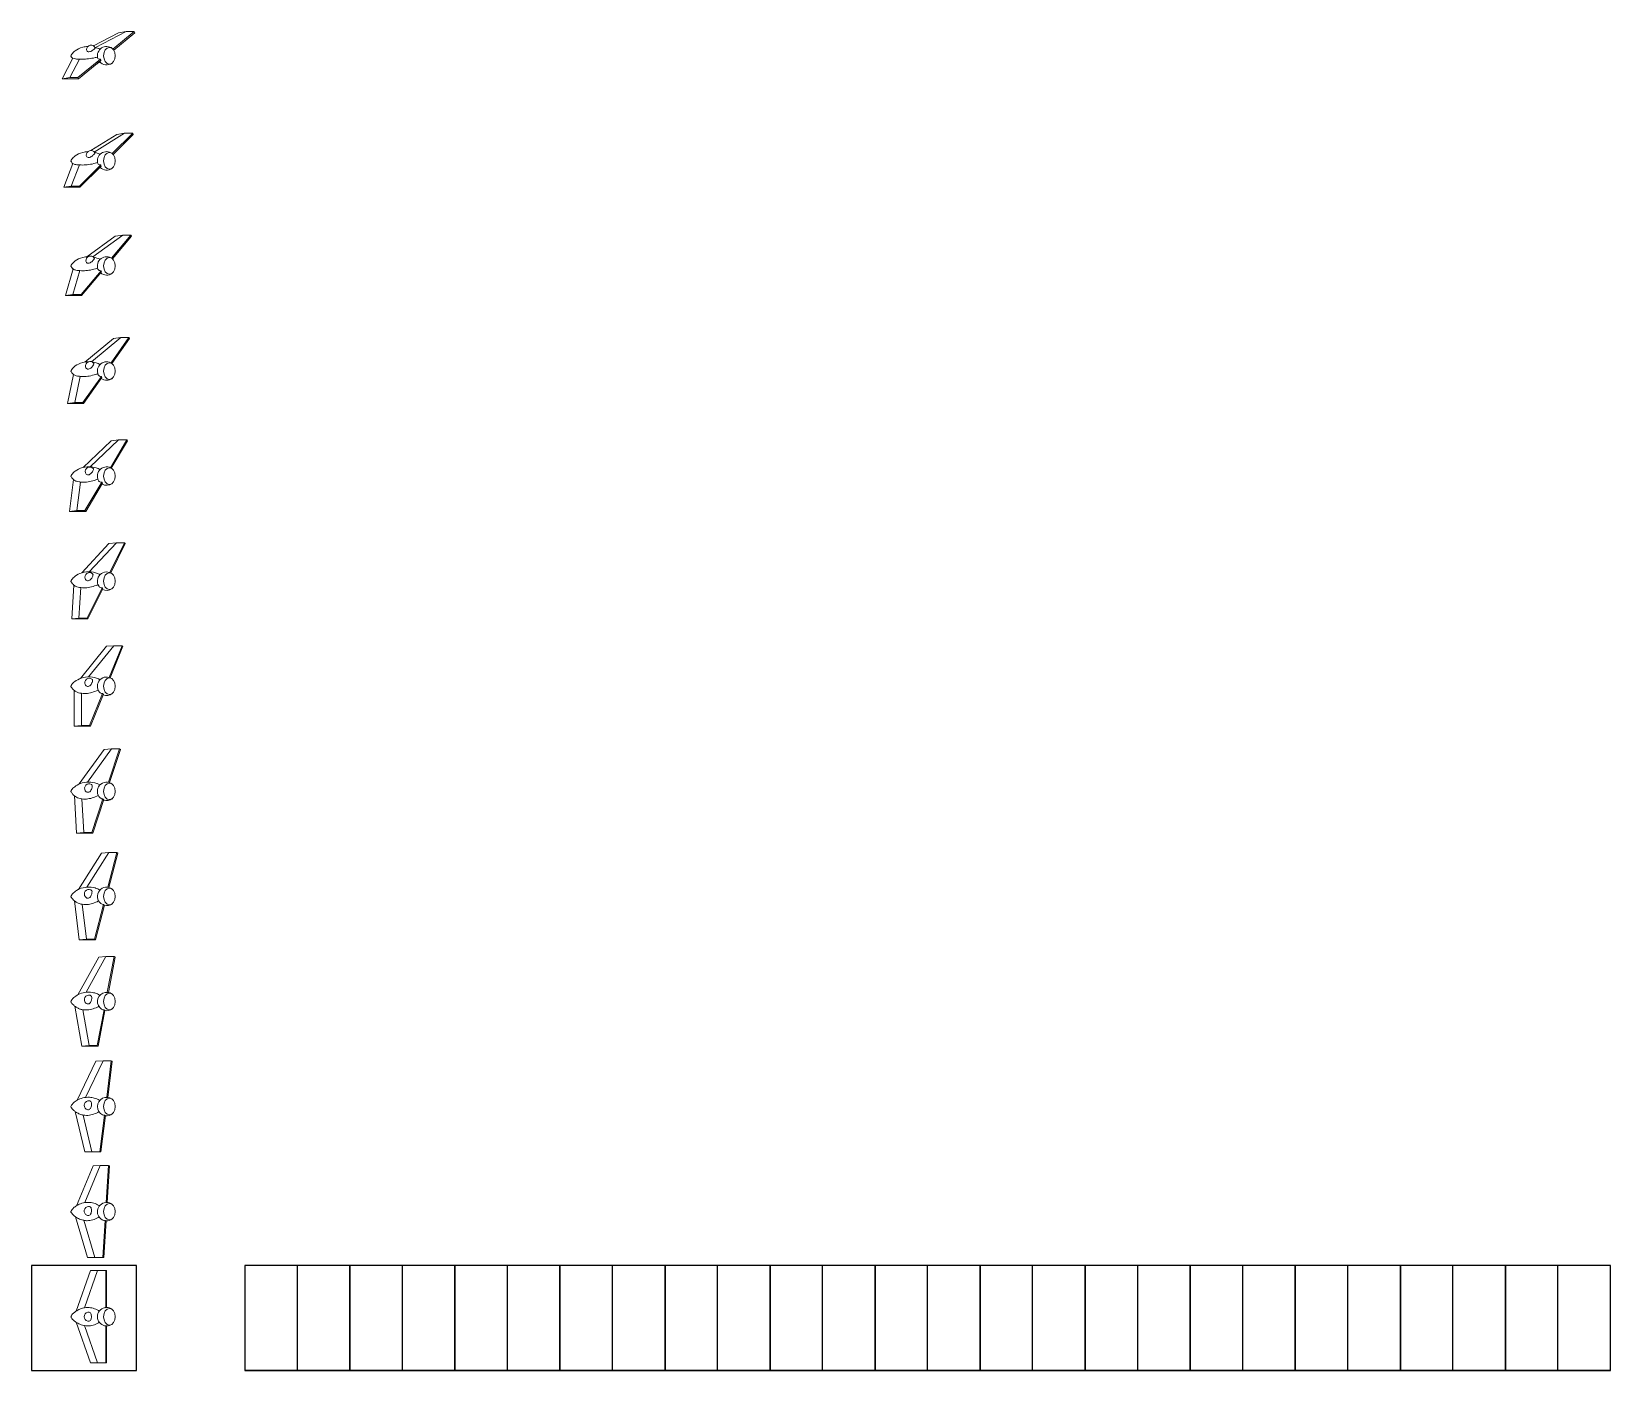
# Model space of a CAD drawing. Header units: inches. Extents: x -29 to 143, y 0 to 145.
import ezdxf

# ---------------------------------------------------------------- set-up
doc = ezdxf.new("R2010")
doc.units = ezdxf.units.IN
doc.header["$MEASUREMENT"] = 0

# ---------------------------------------------------------------- blocks, each defined once
blk = doc.blocks.new('A$C3A7B408A')
at = {"color": 0, "linetype": 'Continuous', "lineweight": 0, "extrusion": (-5.52561e-17, 0.707107, 0.707107)}
for p, q in [((75.82, 4.6), (75.74, 5.39)), ((75.74, 5.39), (79.41, 5.16)), ((75.74, 3.62), (75.74, 5.39)), ((87.5, 4.83), (87.41, 5.64)), ((87.41, 5.64), (90.85, 5.18)), ((87.41, 3.87), (87.41, 5.64)), ((99.21, 5.06), (99.11, 5.86)), ((99.11, 5.86), (102.28, 5.21)), ((99.11, 4.1), (99.11, 5.86)), ((110.95, 5.26), (110.83, 6.07)), ((110.83, 6.07), (113.72, 5.23)), ((110.83, 4.31), (110.83, 6.07)), ((110.95, 4.37), (110.95, 5.26)), ((110.95, 5.26), (113.54, 4.5)), ((122.71, 5.44), (122.58, 6.26)), ((122.58, 6.26), (125.16, 5.25)), ((122.58, 4.49), (122.58, 6.26)), ((122.71, 4.55), (122.71, 5.44)), ((122.71, 5.44), (125.02, 4.53)), ((134.49, 5.6), (134.36, 6.43)), ((134.36, 6.43), (136.6, 5.26)), ((134.36, 4.66), (134.36, 6.43)), ((134.49, 4.71), (134.49, 5.6)), ((134.49, 5.6), (136.5, 4.55)), ((-5, 3.36), (-0.61, 4.92)), ((-5, 2.59), (-0.97, 4.01)), ((0.61, 4.92), (5, 3.36)), ((0.97, 4.01), (5, 2.59)), ((6.42, 3.67), (10.83, 4.96)), ((6.44, 2.89), (6.42, 3.67)), ((6.42, 1.91), (6.42, 3.67)), ((6.44, 2.89), (10.46, 4.07)), ((12.04, 4.87), (16.39, 3.06)), ((12.38, 3.95), (16.4, 2.28)), ((17.89, 3.98), (22.26, 5)), ((17.91, 3.2), (17.89, 3.98)), ((17.89, 2.21), (17.89, 3.98)), ((17.91, 3.2), (21.88, 4.13)), ((23.49, 4.81), (27.73, 2.75)), ((23.8, 3.89), (27.76, 1.97)), ((29.38, 4.28), (33.7, 5.04)), ((29.42, 3.5), (29.38, 4.28)), ((29.38, 2.51), (29.38, 4.28)), ((29.42, 3.5), (33.32, 4.19)), ((29.42, 2.61), (29.42, 3.5)), ((34.93, 4.74), (39.04, 2.45)), ((35.21, 3.82), (39.08, 1.67)), ((40.92, 4.57), (45.13, 5.07)), ((40.97, 3.79), (40.92, 4.57)), ((40.92, 2.81), (40.92, 4.57)), ((40.97, 3.79), (44.76, 4.24)), ((40.97, 2.91), (40.97, 3.79)), ((46.38, 4.65), (50.32, 2.16)), ((46.62, 3.75), (50.37, 1.37)), ((52.49, 4.86), (56.56, 5.1)), ((52.56, 4.07), (52.49, 4.86)), ((52.49, 3.09), (52.49, 4.86)), ((52.56, 4.07), (56.21, 4.29)), ((52.56, 3.19), (52.56, 4.07)), ((57.83, 4.56), (61.55, 1.87)), ((58.03, 3.67), (61.62, 1.08)), ((64.17, 4.34), (64.1, 5.13)), ((64.1, 5.13), (67.98, 5.13)), ((64.1, 3.36), (64.1, 5.13)), ((64.17, 3.46), (64.1, 3.36)), ((64.17, 3.46), (64.17, 4.34)), ((64.17, 4.34), (67.67, 4.34)), ((67.65, 2.04), (64.17, 3.46)), ((69.28, 4.44), (72.76, 1.6)), ((69.44, 3.58), (72.83, 0.8)), ((75.82, 3.71), (75.74, 3.62)), ((79.01, 2), (75.74, 3.62)), ((75.82, 3.71), (75.82, 4.6)), ((75.82, 4.6), (79.13, 4.39)), ((79.11, 2.08), (75.82, 3.71)), ((80.73, 4.3), (83.93, 1.34)), ((80.84, 3.48), (84.01, 0.54)), ((87.5, 3.95), (87.41, 3.87)), ((90.47, 2.05), (87.41, 3.87)), ((87.5, 3.95), (87.5, 4.83)), ((87.5, 4.83), (90.59, 4.43)), ((90.58, 2.13), (87.5, 3.95)), ((92.18, 4.14), (95.07, 1.09)), ((99.21, 4.17), (99.11, 4.1)), ((101.93, 2.1), (99.11, 4.1)), ((99.21, 4.17), (99.21, 5.06)), ((99.21, 5.06), (102.06, 4.46)), ((102.05, 2.17), (99.21, 4.17)), ((103.62, 3.95), (106.18, 0.86)), ((110.95, 4.37), (110.83, 4.31)), ((113.4, 2.14), (110.83, 4.31)), ((113.53, 2.2), (110.95, 4.37)), ((115.05, 3.74), (117.26, 0.66)), ((122.71, 4.55), (122.58, 4.49)), ((124.88, 2.18), (122.58, 4.49)), ((125.01, 2.23), (122.71, 4.55)), ((134.49, 4.71), (134.36, 4.66)), ((136.36, 2.21), (134.36, 4.66)), ((136.49, 2.26), (134.49, 4.71)), ((-5, 2.59), (-5, 3.36)), ((-5, 1.7), (-5, 2.59)), ((5, 2.59), (5, 3.36)), ((5, 2.59), (5, 1.7)), ((6.44, 2.01), (6.42, 1.91)), ((10.41, 1.66), (6.42, 1.91)), ((6.44, 2.01), (6.44, 2.89)), ((10.43, 1.76), (6.44, 2.01)), ((16.4, 2.28), (16.39, 3.06)), ((16.4, 2.28), (16.4, 1.39)), ((17.91, 2.32), (17.89, 2.21)), ((21.82, 1.72), (17.89, 2.21)), ((17.91, 2.32), (17.91, 3.2)), ((21.86, 1.82), (17.91, 2.32)), ((27.76, 1.97), (27.73, 2.75)), ((27.76, 1.97), (27.76, 1.09)), ((29.42, 2.61), (29.38, 2.51)), ((33.25, 1.78), (29.38, 2.51)), ((33.3, 1.88), (29.42, 2.61)), ((39.08, 1.67), (39.04, 2.45)), ((40.97, 2.91), (40.92, 2.81)), ((44.68, 1.84), (40.92, 2.81)), ((44.74, 1.94), (40.97, 2.91)), ((50.37, 1.37), (50.32, 2.16)), ((52.56, 3.19), (52.49, 3.09)), ((56.12, 1.9), (52.49, 3.09)), ((56.19, 1.99), (52.56, 3.19)), ((61.62, 1.08), (61.55, 1.87)), ((67.56, 1.95), (64.1, 3.36)), ((92.24, 3.37), (95.16, 0.29)), ((103.65, 3.24), (106.28, 0.06)), ((115.04, 3.09), (117.38, -0.16)), ((126.41, 2.95), (128.44, -0.35)), ((126.57, 3.32), (128.32, 0.47)), ((137.76, 2.8), (139.49, -0.53)), ((137.94, 3.03), (139.36, 0.3)), ((-5, 1.7), (-5, 1.6)), ((-0.99, 1.7), (-5, 1.7)), ((-1, 1.6), (-5, 1.6)), ((5, 1.7), (0.99, 1.7)), ((5, 1.6), (1, 1.6)), ((5, 1.7), (5, 1.6)), ((16.4, 1.39), (12.4, 1.64)), ((16.39, 1.29), (12.4, 1.54)), ((16.4, 1.39), (16.39, 1.29)), ((27.73, 0.98), (23.8, 1.47)), ((27.76, 1.09), (23.81, 1.58)), ((27.76, 1.09), (27.73, 0.98)), ((39.04, 0.68), (35.2, 1.41)), ((39.08, 0.78), (35.21, 1.52)), ((39.08, 0.78), (39.04, 0.68)), ((39.08, 1.67), (39.08, 0.78)), ((50.32, 0.39), (46.59, 1.35)), ((50.37, 0.49), (46.61, 1.46)), ((50.37, 0.49), (50.32, 0.39)), ((50.37, 1.37), (50.37, 0.49)), ((61.55, 0.1), (57.97, 1.28)), ((61.62, 0.2), (58, 1.39)), ((61.62, 0.2), (61.55, 0.1)), ((61.62, 1.08), (61.62, 0.2)), ((72.76, -0.17), (69.35, 1.22)), ((72.83, -0.08), (69.39, 1.33)), ((72.83, 0.8), (72.76, 1.6)), ((72.83, 0.8), (72.83, -0.08)), ((83.93, -0.43), (80.73, 1.15)), ((84.01, -0.34), (80.77, 1.26)), ((84.01, 0.54), (83.93, 1.34)), ((84.01, 0.54), (84.01, -0.34)), ((95.07, -0.68), (92.1, 1.09)), ((95.16, -0.59), (92.15, 1.19)), ((95.16, 0.29), (95.07, 1.09)), ((95.16, 0.29), (95.16, -0.59)), ((106.18, -0.9), (103.46, 1.02)), ((106.28, -0.83), (103.52, 1.12)), ((106.28, 0.06), (106.18, 0.86)), ((106.28, 0.06), (106.28, -0.83)), ((117.26, -1.11), (114.81, 0.95)), ((117.38, -1.04), (114.89, 1.05)), ((117.38, -0.16), (117.26, 0.66)), ((128.32, -1.3), (126.15, 0.89)), ((128.44, -1.24), (126.24, 0.98)), ((128.44, -0.35), (128.32, 0.47)), ((139.36, -1.46), (137.48, 0.83)), ((139.49, -1.41), (137.58, 0.92)), ((139.49, -0.53), (139.36, 0.3)), ((72.83, -0.08), (72.76, -0.17)), ((84.01, -0.34), (83.93, -0.43)), ((95.16, -0.59), (95.07, -0.68)), ((106.28, -0.83), (106.18, -0.9)), ((117.38, -1.04), (117.26, -1.11)), ((117.38, -0.16), (117.38, -1.04)), ((128.44, -1.24), (128.32, -1.3)), ((128.44, -0.35), (128.44, -1.24)), ((139.49, -1.41), (139.36, -1.46)), ((139.49, -0.53), (139.49, -1.41))]:
    blk.add_line(p, q, dxfattribs=at)
at = {"color": 0, "linetype": 'Continuous', "lineweight": 0}
for centre, radius, start, end in [((0, 3.54), 0.5, 11.783, 168.217), ((11.47, 3.54), 0.5, 2.0806, 157.8547), ((22.94, 3.53), 0.5, 353.2105, 147.2822), ((34.41, 3.52), 0.5, 345.1703, 137.1668), ((45.88, 3.51), 0.5, 337.884, 128.0818), ((57.34, 3.49), 0.5, 331.2563, 120.2467), ((68.8, 3.47), 0.5, 325.1944, 113.5751), ((80.26, 3.45), 0.5, 319.6159, 107.8551), ((91.72, 3.42), 0.5, 314.4488, 102.87), ((103.17, 3.39), 0.5, 309.6313, 98.4393), ((114.62, 3.35), 0.5, 305.1098, 94.4235), ((126.07, 3.32), 0.5, 300.8374, 90.7172), ((137.51, 3.28), 0.5, 296.7728, 87.2401), ((0, 1.6), 1, 12.2473, 167.7527), ((11.4, 1.6), 1, 5.1471, 160.7464), ((22.81, 1.6), 1, 172.8929, 217.5917), ((22.81, 1.6), 1, 322.4083, 153.934), ((34.21, 1.6), 1, 169.2714, 217.5917), ((34.21, 1.6), 1, 322.4083, 147.3956), ((45.62, 1.6), 1, 165.5672, 217.5917), ((45.62, 1.6), 1, 322.4083, 141.1848), ((57.02, 1.6), 1, 161.7511, 217.5917), ((57.02, 1.6), 1, 322.4083, 135.3288), ((68.43, 1.6), 1, 157.7923, 217.5917), ((68.43, 1.6), 1, 322.4083, 129.8311), ((79.83, 1.6), 1, 153.659, 217.5917), ((79.83, 1.6), 1, 322.4083, 124.6774), ((91.24, 1.6), 1, 149.3179, 217.5917), ((91.24, 1.6), 1, 322.4083, 119.8415), ((102.64, 1.6), 1, 144.7356, 217.5917), ((102.64, 1.6), 1, 322.4083, 115.2902), ((114.05, 1.6), 1, 139.8793, 217.5917), ((114.05, 1.6), 1, 322.4083, 110.9873), ((125.45, 1.6), 1, 134.7191, 217.5917), ((125.45, 1.6), 1, 322.4083, 106.8959), ((136.86, 1.6), 1, 129.2315, 217.5917), ((136.86, 1.6), 1, 322.4083, 102.9801), ((0, 1.6), 1, 180, 217.5917), ((0, 1.6), 1, 322.4083, 0), ((11.4, 1.6), 1, 176.46, 217.5917), ((11.4, 1.6), 1, 322.4083, 0)]:
    blk.add_arc(centre, radius, start, end, dxfattribs=at)
for centre, major_axis, ratio, start_param, end_param in [((0, 1.7), (-0.989, 0), 0.707107, 6.130881, 6.283185), ((0, 1.7), (-0.989, 0), 0.707107, 3.141593, 3.293897), ((11.4, 1.6), (-1, 0), 0.707107, 6.045351, 6.195919), ((11.42, 1.7), (-0.981, 0.121), 0.704416, 6.132042, 6.370121), ((22.81, 1.6), (-1, 0), 0.707107, 5.958084, 6.108652), ((22.84, 1.7), (-0.959, 0.239), 0.696364, 6.13544, 6.455119), ((34.21, 1.6), (-1, 0), 0.707107, 5.870818, 6.021386), ((34.25, 1.7), (-0.925, 0.35), 0.683013, 6.140833, 6.536447), ((45.62, 1.6), (-1, 0), 0.707107, 5.783551, 5.934119), ((45.67, 1.7), (-0.879, 0.452), 0.664463, 6.147878, 6.612734), ((57.02, 1.6), (-1, 0), 0.707107, 5.696285, 5.846853), ((57.09, 1.69), (-0.825, 0.544), 0.640856, 6.156189, 6.683037), ((68.43, 1.6), (-1, 0), 0.707107, 5.609018, 5.759587), ((68.5, 1.69), (-0.766, 0.625), 0.612372, 6.165394, 6.746833), ((79.83, 1.6), (-1, 0), 0.707107, 5.521752, 5.67232), ((79.92, 1.68), (-0.703, 0.696), 0.579228, 6.175171, 6.803949), ((91.24, 1.6), (-1, 0), 0.707107, 5.434485, 5.585054), ((91.33, 1.68), (-0.637, 0.756), 0.541675, 6.185263, 6.854474), ((102.64, 1.6), (-1, 0), 0.707107, 5.347219, 5.497787), ((102.75, 1.67), (-0.571, 0.807), 0.5, 6.195479, 6.898665), ((114.05, 1.6), (1, 0), 0.707107, 2.11836, 2.268928), ((114.16, 1.67), (-0.505, 0.85), 0.454519, 6.205691, 6.936876), ((125.45, 1.6), (1, 0), 0.707107, 2.031093, 2.181662), ((125.57, 1.66), (-0.439, 0.886), 0.40558, 6.215816, 6.969496), ((136.86, 1.6), (1, 0), 0.707107, 1.943827, 2.094395), ((136.99, 1.65), (-0.374, 0.915), 0.353553, 6.22581, 6.99691), ((0, 1.6), (-1, 0), 0.707107, 6.132617, 6.283185), ((0, 1.6), (-1, 0), 0.707107, 3.141593, 3.292161), ((11.42, 1.7), (-0.981, 0.121), 0.704416, 3.228529, 3.292736), ((11.4, 1.6), (-1, 0), 0.707107, 3.141593, 3.204894)]:
    blk.add_ellipse(centre, major_axis=major_axis, ratio=ratio, start_param=start_param, end_param=end_param, dxfattribs=at)
for centre in [(0, 1.29), (11.4, 1.29), (22.81, 1.29), (34.21, 1.29), (45.62, 1.29), (57.02, 1.29), (68.43, 1.29), (79.83, 1.29), (91.24, 1.29), (102.64, 1.29), (114.05, 1.29), (125.45, 1.29), (136.86, 1.29)]:
    blk.add_ellipse(centre, major_axis=(-0.902, 0), ratio=0.707107, dxfattribs=at)
for points, knots in [([(-0.96, 4.07), (-0.91, 4.27), (-0.85, 4.46), (-0.7, 4.78), (-0.61, 4.91), (-0.45, 5.13), (-0.37, 5.22), (-0.23, 5.35), (-0.16, 5.39), (-0.06, 5.46), (-0.03, 5.47), (0, 5.49)], [3.2872065, 3.2872065, 3.2872065, 3.2872065, 3.4595014, 3.4595014, 3.6317962, 3.6317962, 3.8040911, 3.8040911, 3.976386, 3.976386, 4.1486808, 4.1486808, 4.1486808, 4.1486808]), ([(0, 5.49), (0.03, 5.47), (0.06, 5.46), (0.16, 5.39), (0.23, 5.35), (0.37, 5.22), (0.45, 5.13), (0.61, 4.91), (0.7, 4.78), (0.85, 4.46), (0.91, 4.27), (0.96, 4.07)], [5.2760971, 5.2760971, 5.2760971, 5.2760971, 5.448392, 5.448392, 5.6206868, 5.6206868, 5.7929817, 5.7929817, 5.9652766, 5.9652766, 6.1375714, 6.1375714, 6.1375714, 6.1375714]), ([(10.5, 4.29), (10.56, 4.46), (10.63, 4.62), (10.77, 4.89), (10.85, 5), (11, 5.18), (11.08, 5.25), (11.2, 5.36), (11.26, 5.4), (11.35, 5.46), (11.38, 5.48), (11.4, 5.49)], [3.3507841, 3.3507841, 3.3507841, 3.3507841, 3.5103635, 3.5103635, 3.6699428, 3.6699428, 3.8295222, 3.8295222, 3.9891015, 3.9891015, 4.1486808, 4.1486808, 4.1486808, 4.1486808]), ([(11.4, 5.49), (11.43, 5.47), (11.48, 5.45), (11.59, 5.38), (11.66, 5.32), (11.82, 5.16), (11.92, 5.06), (12.1, 4.79), (12.19, 4.62), (12.33, 4.23), (12.38, 4), (12.4, 3.77)], [5.2760971, 5.2760971, 5.2760971, 5.2760971, 5.4648891, 5.4648891, 5.6536811, 5.6536811, 5.8424731, 5.8424731, 6.0312651, 6.0312651, 6.2200571, 6.2200571, 6.2200571, 6.2200571]), ([(21.98, 4.49), (22.04, 4.64), (22.11, 4.77), (22.25, 4.99), (22.32, 5.08), (22.45, 5.23), (22.52, 5.29), (22.63, 5.38), (22.68, 5.41), (22.76, 5.46), (22.79, 5.48), (22.81, 5.49)], [3.4157063, 3.4157063, 3.4157063, 3.4157063, 3.5623012, 3.5623012, 3.7088961, 3.7088961, 3.855491, 3.855491, 4.0020859, 4.0020859, 4.1486808, 4.1486808, 4.1486808, 4.1486808]), ([(22.81, 5.49), (22.84, 5.47), (22.89, 5.45), (23.02, 5.36), (23.1, 5.29), (23.29, 5.1), (23.39, 4.97), (23.59, 4.63), (23.68, 4.43), (23.8, 3.96), (23.83, 3.7), (23.82, 3.44)], [5.276097, 5.276097, 5.276097, 5.276097, 5.482556, 5.482556, 5.689016, 5.689016, 5.895475, 5.895475, 6.101934, 6.101934, 6.308394, 6.308394, 6.308394, 6.308394]), ([(33.47, 4.68), (33.53, 4.8), (33.59, 4.9), (33.72, 5.08), (33.79, 5.15), (33.9, 5.27), (33.96, 5.32), (34.06, 5.4), (34.1, 5.42), (34.17, 5.46), (34.19, 5.48), (34.21, 5.49)], [3.4814008, 3.4814008, 3.4814008, 3.4814008, 3.6148568, 3.6148568, 3.7483128, 3.7483128, 3.8817688, 3.8817688, 4.0152248, 4.0152248, 4.1486808, 4.1486808, 4.1486808, 4.1486808]), ([(34.21, 5.49), (34.25, 5.47), (34.3, 5.44), (34.45, 5.34), (34.54, 5.26), (34.75, 5.03), (34.86, 4.87), (35.06, 4.47), (35.15, 4.22), (35.23, 3.69), (35.23, 3.4), (35.19, 3.13)], [5.276097, 5.276097, 5.276097, 5.276097, 5.499287, 5.499287, 5.722477, 5.722477, 5.945667, 5.945667, 6.168857, 6.168857, 6.392047, 6.392047, 6.392047, 6.392047]), ([(44.96, 4.84), (45.02, 4.94), (45.08, 5.02), (45.2, 5.16), (45.25, 5.22), (45.35, 5.31), (45.4, 5.35), (45.48, 5.41), (45.52, 5.43), (45.58, 5.47), (45.6, 5.48), (45.62, 5.49)], [3.54719, 3.54719, 3.54719, 3.54719, 3.6674882, 3.6674882, 3.7877863, 3.7877863, 3.9080845, 3.9080845, 4.0283827, 4.0283827, 4.1486808, 4.1486808, 4.1486808, 4.1486808]), ([(45.62, 5.49), (45.66, 5.47), (45.71, 5.44), (45.88, 5.32), (45.98, 5.23), (46.21, 4.96), (46.33, 4.77), (46.53, 4.3), (46.6, 4.02), (46.64, 3.43), (46.61, 3.12), (46.54, 2.86)], [5.276097, 5.276097, 5.276097, 5.276097, 5.515163, 5.515163, 5.754228, 5.754228, 5.993294, 5.993294, 6.23236, 6.23236, 6.471425, 6.471425, 6.471425, 6.471425]), ([(56.46, 4.98), (56.52, 5.06), (56.57, 5.12), (56.66, 5.23), (56.71, 5.27), (56.8, 5.34), (56.84, 5.37), (56.91, 5.42), (56.94, 5.44), (56.99, 5.47), (57.01, 5.48), (57.02, 5.49)], [3.6122697, 3.6122697, 3.6122697, 3.6122697, 3.7195519, 3.7195519, 3.8268342, 3.8268342, 3.9341164, 3.9341164, 4.0413986, 4.0413986, 4.1486808, 4.1486808, 4.1486808, 4.1486808]), ([(57.02, 5.49), (57.06, 5.47), (57.12, 5.44), (57.29, 5.31), (57.4, 5.22), (57.64, 4.91), (57.77, 4.7), (57.97, 4.18), (58.03, 3.87), (58.03, 3.23), (57.98, 2.92), (57.88, 2.64), (57.87, 2.63), (57.86, 2.61)], [5.276097, 5.276097, 5.276097, 5.276097, 5.517027, 5.517027, 5.771126, 5.771126, 6.025225, 6.025225, 6.279323, 6.279323, 6.533422, 6.533422, 6.546591, 6.546591, 6.546591, 6.546591]), ([(67.96, 5.1), (68, 5.16), (68.05, 5.2), (68.13, 5.28), (68.17, 5.32), (68.24, 5.37), (68.27, 5.39), (68.33, 5.43), (68.35, 5.45), (68.4, 5.47), (68.41, 5.48), (68.43, 5.49)], [3.6756878, 3.6756878, 3.6756878, 3.6756878, 3.7702864, 3.7702864, 3.864885, 3.864885, 3.9594836, 3.9594836, 4.0540822, 4.0540822, 4.1486808, 4.1486808, 4.1486808, 4.1486808]), ([(68.43, 5.49), (68.46, 5.47), (68.52, 5.44), (68.7, 5.31), (68.82, 5.21), (69.08, 4.87), (69.21, 4.64), (69.4, 4.06), (69.45, 3.72), (69.42, 3.06), (69.33, 2.74), (69.21, 2.46), (69.19, 2.44), (69.18, 2.41)], [5.276097, 5.276097, 5.276097, 5.276097, 5.517027, 5.517027, 5.785287, 5.785287, 6.053546, 6.053546, 6.321806, 6.321806, 6.588102, 6.588102, 6.617395, 6.617395, 6.617395, 6.617395]), ([(79.41, 5.16), (79.33, 5.06), (79.26, 4.95), (79.18, 4.74), (79.16, 4.65), (79.13, 4.49), (79.13, 4.44), (79.13, 4.39)], [5.920552, 5.920552, 5.920552, 5.920552, 6.620051, 6.620051, 7.114582, 7.114582, 7.381921, 7.381921, 7.381921, 7.381921]), ([(79.41, 5.16), (79.43, 5.18), (79.44, 5.19), (79.59, 5.35), (79.7, 5.42), (79.8, 5.47), (79.82, 5.48), (79.83, 5.49)], [3.7109605, 3.7109605, 3.7109605, 3.7109605, 3.745374, 3.745374, 4.0466068, 4.0466068, 4.1486808, 4.1486808, 4.1486808, 4.1486808]), ([(79.83, 5.49), (79.87, 5.47), (79.93, 5.44), (80.11, 5.31), (80.24, 5.19), (80.51, 4.83), (80.65, 4.58), (80.83, 3.96), (80.86, 3.61), (80.8, 2.94), (80.7, 2.64), (80.56, 2.37), (80.55, 2.34), (80.53, 2.31)], [5.276097, 5.276097, 5.276097, 5.276097, 5.517027, 5.517027, 5.798519, 5.798519, 6.080012, 6.080012, 6.354509, 6.354509, 6.621593, 6.621593, 6.655177, 6.655177, 6.655177, 6.655177]), ([(90.85, 5.18), (90.77, 5.09), (90.71, 4.99), (90.64, 4.78), (90.62, 4.69), (90.6, 4.54), (90.59, 4.48), (90.59, 4.43)], [5.920552, 5.920552, 5.920552, 5.920552, 6.620051, 6.620051, 7.114582, 7.114582, 7.381921, 7.381921, 7.381921, 7.381921]), ([(90.84, 5.18), (90.85, 5.19), (90.86, 5.2), (91, 5.35), (91.11, 5.42), (91.2, 5.47), (91.22, 5.48), (91.24, 5.49)], [3.7281174, 3.7281174, 3.7281174, 3.7281174, 3.745374, 3.745374, 4.0466068, 4.0466068, 4.1486808, 4.1486808, 4.1486808, 4.1486808]), ([(91.24, 5.49), (91.27, 5.47), (91.33, 5.44), (91.51, 5.31), (91.65, 5.19), (91.93, 4.8), (92.08, 4.53), (92.24, 3.89), (92.27, 3.53), (92.18, 2.88), (92.08, 2.58), (91.95, 2.33), (91.94, 2.32), (91.94, 2.31)], [5.276097, 5.276097, 5.276097, 5.276097, 5.517027, 5.517027, 5.806886, 5.806886, 6.100617, 6.100617, 6.373567, 6.373567, 6.641319, 6.641319, 6.655177, 6.655177, 6.655177, 6.655177]), ([(102.28, 5.21), (102.21, 5.12), (102.16, 5.02), (102.1, 4.81), (102.08, 4.72), (102.07, 4.57), (102.06, 4.52), (102.06, 4.46)], [5.920552, 5.920552, 5.920552, 5.920552, 6.620051, 6.620051, 7.114582, 7.114582, 7.381921, 7.381921, 7.381921, 7.381921]), ([(102.27, 5.21), (102.4, 5.35), (102.51, 5.42), (102.61, 5.47), (102.63, 5.48), (102.64, 5.49)], [3.7457649, 3.7457649, 3.7457649, 3.7457649, 4.0466068, 4.0466068, 4.1486808, 4.1486808, 4.1486808, 4.1486808]), ([(102.64, 5.49), (102.68, 5.47), (102.74, 5.44), (102.92, 5.31), (103.05, 5.19), (103.34, 4.8), (103.48, 4.52), (103.62, 3.98), (103.65, 3.75), (103.65, 3.53)], [5.276097, 5.276097, 5.276097, 5.276097, 5.517027, 5.517027, 5.806886, 5.806886, 6.104769, 6.104769, 6.28505, 6.28505, 6.28505, 6.28505]), ([(113.72, 5.23), (113.66, 5.15), (113.61, 5.05), (113.56, 4.85), (113.55, 4.75), (113.54, 4.61), (113.54, 4.55), (113.54, 4.5)], [5.920552, 5.920552, 5.920552, 5.920552, 6.620051, 6.620051, 7.114582, 7.114582, 7.381921, 7.381921, 7.381921, 7.381921]), ([(113.7, 5.23), (113.82, 5.36), (113.92, 5.42), (114.01, 5.47), (114.03, 5.48), (114.05, 5.49)], [3.7643008, 3.7643008, 3.7643008, 3.7643008, 4.0466068, 4.0466068, 4.1486808, 4.1486808, 4.1486808, 4.1486808]), ([(114.05, 5.49), (114.08, 5.47), (114.14, 5.44), (114.32, 5.31), (114.46, 5.19), (114.74, 4.8), (114.89, 4.52), (115.02, 4), (115.05, 3.8), (115.06, 3.6)], [5.2760971, 5.2760971, 5.2760971, 5.2760971, 5.517027, 5.517027, 5.8068862, 5.8068862, 6.1047692, 6.1047692, 6.2659837, 6.2659837, 6.2659837, 6.2659837]), ([(125.16, 5.25), (125.11, 5.17), (125.07, 5.07), (125.03, 4.87), (125.02, 4.78), (125.02, 4.64), (125.02, 4.58), (125.02, 4.53)], [5.920552, 5.920552, 5.920552, 5.920552, 6.620051, 6.620051, 7.114582, 7.114582, 7.381921, 7.381921, 7.381921, 7.381921]), ([(125.13, 5.26), (125.24, 5.36), (125.33, 5.42), (125.42, 5.47), (125.44, 5.48), (125.45, 5.49)], [3.7842412, 3.7842412, 3.7842412, 3.7842412, 4.0466068, 4.0466068, 4.1486808, 4.1486808, 4.1486808, 4.1486808]), ([(125.45, 5.49), (125.49, 5.47), (125.55, 5.44), (125.73, 5.31), (125.86, 5.19), (126.15, 4.8), (126.29, 4.52), (126.42, 4.01), (126.45, 3.82), (126.46, 3.62)], [5.2760971, 5.2760971, 5.2760971, 5.2760971, 5.517027, 5.517027, 5.8068862, 5.8068862, 6.1047692, 6.1047692, 6.2596441, 6.2596441, 6.2596441, 6.2596441]), ([(136.6, 5.26), (136.56, 5.19), (136.53, 5.09), (136.5, 4.9), (136.49, 4.81), (136.5, 4.66), (136.5, 4.61), (136.5, 4.55)], [5.920552, 5.920552, 5.920552, 5.920552, 6.620051, 6.620051, 7.114582, 7.114582, 7.381921, 7.381921, 7.381921, 7.381921]), ([(136.56, 5.28), (136.66, 5.37), (136.74, 5.43), (136.82, 5.47), (136.84, 5.48), (136.86, 5.49)], [3.8062949, 3.8062949, 3.8062949, 3.8062949, 4.0466068, 4.0466068, 4.1486808, 4.1486808, 4.1486808, 4.1486808]), ([(136.86, 5.49), (136.89, 5.47), (136.95, 5.44), (137.13, 5.31), (137.27, 5.19), (137.55, 4.8), (137.7, 4.52), (137.83, 4.01), (137.86, 3.82), (137.86, 3.62)], [5.2760971, 5.2760971, 5.2760971, 5.2760971, 5.517027, 5.517027, 5.8068862, 5.8068862, 6.1047692, 6.1047692, 6.2592904, 6.2592904, 6.2592904, 6.2592904]), ([(-0.97, 4.01), (-0.99, 3.89), (-1, 3.76), (-1, 3.45), (-0.97, 3.25), (-0.86, 2.85), (-0.77, 2.65), (-0.65, 2.45), (-0.63, 2.42), (-0.61, 2.39)], [7.564841, 7.564841, 7.564841, 7.564841, 8.068828, 8.068828, 8.863051, 8.863051, 9.657275, 9.657275, 9.794107, 9.794107, 9.794107, 9.794107]), ([(-0.49, 3.64), (-0.49, 3.62), (-0.5, 3.59), (-0.5, 3.52), (-0.49, 3.47), (-0.43, 3.38), (-0.39, 3.34), (-0.28, 3.29), (-0.22, 3.27), (-0.1, 3.25), (-0.04, 3.25), (0.04, 3.25), (0.1, 3.25), (0.22, 3.27), (0.28, 3.29), (0.39, 3.34), (0.43, 3.38), (0.49, 3.47), (0.5, 3.52), (0.5, 3.59), (0.49, 3.62), (0.49, 3.64)], [0.419673, 0.419673, 0.419673, 0.419673, 0.471797, 0.471797, 0.589747, 0.589747, 0.707696, 0.707696, 0.825645, 0.825645, 0.943595, 0.943595, 1.061544, 1.061544, 1.179493, 1.179493, 1.297443, 1.297443, 1.415392, 1.415392, 1.467517, 1.467517, 1.467517, 1.467517]), ([(0.61, 2.39), (0.63, 2.42), (0.65, 2.45), (0.77, 2.65), (0.86, 2.85), (0.97, 3.25), (1, 3.45), (1, 3.76), (0.99, 3.89), (0.97, 4.01)], [0.96433, 0.96433, 0.96433, 0.96433, 1.101163, 1.101163, 1.895386, 1.895386, 2.689609, 2.689609, 3.193596, 3.193596, 3.193596, 3.193596]), ([(10.46, 4.07), (10.43, 3.95), (10.42, 3.82), (10.42, 3.52), (10.45, 3.31), (10.56, 2.9), (10.65, 2.7), (10.78, 2.49), (10.8, 2.45), (10.82, 2.41)], [7.564841, 7.564841, 7.564841, 7.564841, 8.068828, 8.068828, 8.863051, 8.863051, 9.657275, 9.657275, 9.818613, 9.818613, 9.818613, 9.818613]), ([(10.5, 4.29), (10.5, 4.27), (10.5, 4.26), (10.48, 4.19), (10.46, 4.13), (10.46, 4.07)], [7.0502761, 7.0502761, 7.0502761, 7.0502761, 7.1145823, 7.1145823, 7.3819211, 7.3819211, 7.3819211, 7.3819211]), ([(11.01, 3.73), (10.99, 3.68), (10.98, 3.64), (10.98, 3.55), (10.99, 3.5), (11.04, 3.4), (11.09, 3.36), (11.19, 3.3), (11.26, 3.28), (11.38, 3.25), (11.44, 3.25), (11.52, 3.24), (11.57, 3.24), (11.7, 3.25), (11.76, 3.27), (11.86, 3.31), (11.9, 3.35), (11.96, 3.44), (11.97, 3.49), (11.97, 3.55), (11.97, 3.55), (11.97, 3.56)], [0.380486, 0.380486, 0.380486, 0.380486, 0.471797, 0.471797, 0.589747, 0.589747, 0.707696, 0.707696, 0.825645, 0.825645, 0.943595, 0.943595, 1.061544, 1.061544, 1.179493, 1.179493, 1.297443, 1.297443, 1.415392, 1.415392, 1.428965, 1.428965, 1.428965, 1.428965]), ([(12.04, 2.37), (12.05, 2.4), (12.07, 2.42), (12.18, 2.61), (12.27, 2.8), (12.39, 3.19), (12.41, 3.39), (12.41, 3.64), (12.41, 3.71), (12.4, 3.77)], [0.993621, 0.993621, 0.993621, 0.993621, 1.101163, 1.101163, 1.895386, 1.895386, 2.689609, 2.689609, 2.951757, 2.951757, 2.951757, 2.951757]), ([(21.88, 4.13), (21.86, 4.01), (21.85, 3.88), (21.85, 3.58), (21.88, 3.37), (21.99, 2.95), (22.08, 2.75), (22.2, 2.52), (22.23, 2.48), (22.26, 2.43)], [7.564841, 7.564841, 7.564841, 7.564841, 8.068828, 8.068828, 8.863051, 8.863051, 9.657275, 9.657275, 9.839105, 9.839105, 9.839105, 9.839105]), ([(21.98, 4.49), (21.96, 4.43), (21.93, 4.36), (21.9, 4.24), (21.89, 4.19), (21.88, 4.13)], [6.8127708, 6.8127708, 6.8127708, 6.8127708, 7.1145823, 7.1145823, 7.3819211, 7.3819211, 7.3819211, 7.3819211]), ([(22.52, 3.8), (22.52, 3.8), (22.51, 3.79), (22.48, 3.73), (22.46, 3.67), (22.46, 3.58), (22.47, 3.52), (22.52, 3.42), (22.56, 3.38), (22.67, 3.31), (22.73, 3.29), (22.86, 3.25), (22.91, 3.24), (22.99, 3.23), (23.05, 3.23), (23.17, 3.23), (23.23, 3.24), (23.33, 3.28), (23.37, 3.32), (23.42, 3.39), (23.43, 3.43), (23.44, 3.47)], [0.342141, 0.342141, 0.342141, 0.342141, 0.353848, 0.353848, 0.471797, 0.471797, 0.589747, 0.589747, 0.707696, 0.707696, 0.825645, 0.825645, 0.943595, 0.943595, 1.061544, 1.061544, 1.179493, 1.179493, 1.297443, 1.297443, 1.392614, 1.392614, 1.392614, 1.392614]), ([(23.46, 2.35), (23.47, 2.37), (23.48, 2.38), (23.59, 2.56), (23.68, 2.74), (23.78, 3.1), (23.81, 3.28), (23.82, 3.44)], [1.028664, 1.028664, 1.028664, 1.028664, 1.101163, 1.101163, 1.895386, 1.895386, 2.58318, 2.58318, 2.58318, 2.58318]), ([(33.32, 4.19), (33.3, 4.06), (33.29, 3.94), (33.29, 3.63), (33.31, 3.42), (33.42, 3), (33.51, 2.79), (33.63, 2.55), (33.66, 2.5), (33.69, 2.45)], [7.564841, 7.564841, 7.564841, 7.564841, 8.068828, 8.068828, 8.863051, 8.863051, 9.657275, 9.657275, 9.856204, 9.856204, 9.856204, 9.856204]), ([(33.47, 4.68), (33.47, 4.67), (33.46, 4.66), (33.41, 4.56), (33.37, 4.46), (33.34, 4.3), (33.33, 4.24), (33.32, 4.19)], [6.5858244, 6.5858244, 6.5858244, 6.5858244, 6.6200514, 6.6200514, 7.1145823, 7.1145823, 7.3819211, 7.3819211, 7.3819211, 7.3819211]), ([(34.04, 3.86), (34.02, 3.84), (34.01, 3.82), (33.96, 3.75), (33.94, 3.69), (33.94, 3.6), (33.95, 3.54), (34, 3.44), (34.04, 3.39), (34.15, 3.32), (34.21, 3.29), (34.33, 3.25), (34.39, 3.23), (34.47, 3.22), (34.52, 3.21), (34.64, 3.21), (34.7, 3.22), (34.79, 3.25), (34.83, 3.28), (34.87, 3.34), (34.88, 3.37), (34.89, 3.4)], [0.307233, 0.307233, 0.307233, 0.307233, 0.353848, 0.353848, 0.471797, 0.471797, 0.589747, 0.589747, 0.707696, 0.707696, 0.825645, 0.825645, 0.943595, 0.943595, 1.061544, 1.061544, 1.179493, 1.179493, 1.297443, 1.297443, 1.36213, 1.36213, 1.36213, 1.36213]), ([(44.76, 4.24), (44.74, 4.12), (44.73, 4), (44.73, 3.69), (44.76, 3.48), (44.86, 3.05), (44.95, 2.83), (45.07, 2.58), (45.1, 2.53), (45.13, 2.47)], [7.564841, 7.564841, 7.564841, 7.564841, 8.068828, 8.068828, 8.863051, 8.863051, 9.657275, 9.657275, 9.870424, 9.870424, 9.870424, 9.870424]), ([(44.96, 4.84), (44.94, 4.8), (44.91, 4.75), (44.85, 4.61), (44.81, 4.51), (44.78, 4.35), (44.77, 4.3), (44.76, 4.24)], [6.371694, 6.371694, 6.371694, 6.371694, 6.620051, 6.620051, 7.114582, 7.114582, 7.381921, 7.381921, 7.381921, 7.381921]), ([(45.57, 3.9), (45.53, 3.88), (45.51, 3.85), (45.45, 3.76), (45.43, 3.71), (45.42, 3.61), (45.43, 3.55), (45.48, 3.45), (45.52, 3.4), (45.63, 3.32), (45.69, 3.29), (45.81, 3.24), (45.86, 3.22), (45.94, 3.2), (45.99, 3.19), (46.1, 3.18), (46.16, 3.18), (46.25, 3.21), (46.29, 3.24), (46.32, 3.29), (46.33, 3.31), (46.34, 3.32)], [0.277914, 0.277914, 0.277914, 0.277914, 0.353848, 0.353848, 0.471797, 0.471797, 0.589747, 0.589747, 0.707696, 0.707696, 0.825645, 0.825645, 0.943595, 0.943595, 1.061544, 1.061544, 1.179493, 1.179493, 1.297443, 1.297443, 1.336255, 1.336255, 1.336255, 1.336255]), ([(56.21, 4.29), (56.19, 4.17), (56.18, 4.05), (56.18, 3.74), (56.21, 3.53), (56.31, 3.1), (56.39, 2.87), (56.51, 2.61), (56.54, 2.55), (56.57, 2.49)], [7.564841, 7.564841, 7.564841, 7.564841, 8.068828, 8.068828, 8.863051, 8.863051, 9.657275, 9.657275, 9.882194, 9.882194, 9.882194, 9.882194]), ([(56.46, 4.98), (56.41, 4.91), (56.36, 4.83), (56.28, 4.65), (56.25, 4.56), (56.22, 4.4), (56.22, 4.35), (56.21, 4.29)], [6.172485, 6.172485, 6.172485, 6.172485, 6.620051, 6.620051, 7.114582, 7.114582, 7.381921, 7.381921, 7.381921, 7.381921]), ([(57.09, 3.92), (57.04, 3.9), (57, 3.86), (56.94, 3.77), (56.92, 3.72), (56.91, 3.62), (56.91, 3.56), (56.96, 3.46), (57, 3.4), (57.11, 3.32), (57.17, 3.28), (57.28, 3.22), (57.34, 3.2), (57.41, 3.18), (57.46, 3.16), (57.57, 3.15), (57.62, 3.15), (57.71, 3.17), (57.74, 3.2), (57.77, 3.24), (57.78, 3.25), (57.78, 3.25)], [0.254879, 0.254879, 0.254879, 0.254879, 0.353848, 0.353848, 0.471797, 0.471797, 0.589747, 0.589747, 0.707696, 0.707696, 0.825645, 0.825645, 0.943595, 0.943595, 1.061544, 1.061544, 1.179493, 1.179493, 1.297443, 1.297443, 1.313952, 1.313952, 1.313952, 1.313952]), ([(67.67, 4.34), (67.65, 4.22), (67.64, 4.1), (67.64, 3.79), (67.66, 3.58), (67.76, 3.14), (67.84, 2.91), (67.95, 2.64), (67.98, 2.58), (68.02, 2.51)], [7.564841, 7.564841, 7.564841, 7.564841, 8.068828, 8.068828, 8.863051, 8.863051, 9.657275, 9.657275, 9.891875, 9.891875, 9.891875, 9.891875]), ([(67.96, 5.1), (67.88, 5.01), (67.82, 4.9), (67.73, 4.7), (67.7, 4.6), (67.68, 4.45), (67.67, 4.4), (67.67, 4.34)], [5.990038, 5.990038, 5.990038, 5.990038, 6.620051, 6.620051, 7.114582, 7.114582, 7.381921, 7.381921, 7.381921, 7.381921]), ([(68.6, 3.93), (68.55, 3.9), (68.5, 3.87), (68.43, 3.77), (68.4, 3.72), (68.39, 3.62), (68.4, 3.57), (68.44, 3.46), (68.49, 3.4), (68.58, 3.31), (68.64, 3.27), (68.76, 3.21), (68.81, 3.18), (68.88, 3.15), (68.93, 3.14), (69.03, 3.11), (69.08, 3.11), (69.16, 3.13), (69.19, 3.15), (69.21, 3.19)], [0.237631, 0.237631, 0.237631, 0.237631, 0.353848, 0.353848, 0.471797, 0.471797, 0.589747, 0.589747, 0.707696, 0.707696, 0.825645, 0.825645, 0.943595, 0.943595, 1.061544, 1.061544, 1.179493, 1.179493, 1.294558, 1.294558, 1.294558, 1.294558]), ([(79.13, 4.39), (79.11, 4.27), (79.1, 4.15), (79.1, 3.84), (79.12, 3.63), (79.22, 3.18), (79.29, 2.95), (79.4, 2.67), (79.43, 2.6), (79.46, 2.53)], [7.564841, 7.564841, 7.564841, 7.564841, 8.068828, 8.068828, 8.863051, 8.863051, 9.657275, 9.657275, 9.899776, 9.899776, 9.899776, 9.899776]), ([(80.11, 3.92), (80.1, 3.92), (80.1, 3.92), (80.04, 3.9), (79.99, 3.86), (79.91, 3.77), (79.89, 3.72), (79.88, 3.62), (79.88, 3.57), (79.93, 3.45), (79.97, 3.4), (80.06, 3.3), (80.12, 3.25), (80.23, 3.18), (80.27, 3.16), (80.34, 3.12), (80.39, 3.1), (80.48, 3.08), (80.53, 3.07), (80.59, 3.08), (80.62, 3.1), (80.64, 3.12)], [0.22524, 0.22524, 0.22524, 0.22524, 0.235899, 0.235899, 0.353848, 0.353848, 0.471797, 0.471797, 0.589747, 0.589747, 0.707696, 0.707696, 0.825645, 0.825645, 0.943595, 0.943595, 1.061544, 1.061544, 1.179493, 1.179493, 1.277621, 1.277621, 1.277621, 1.277621]), ([(90.59, 4.43), (90.58, 4.31), (90.57, 4.19), (90.57, 3.88), (90.59, 3.67), (90.68, 3.21), (90.74, 2.98), (90.85, 2.69), (90.88, 2.62), (90.91, 2.54)], [7.564841, 7.564841, 7.564841, 7.564841, 8.068828, 8.068828, 8.863051, 8.863051, 9.657275, 9.657275, 9.906159, 9.906159, 9.906159, 9.906159]), ([(91.61, 3.9), (91.6, 3.9), (91.59, 3.9), (91.53, 3.88), (91.48, 3.85), (91.4, 3.76), (91.38, 3.71), (91.36, 3.62), (91.37, 3.56), (91.41, 3.44), (91.45, 3.39), (91.54, 3.28), (91.59, 3.23), (91.69, 3.16), (91.74, 3.13), (91.8, 3.09), (91.84, 3.07), (91.93, 3.03), (91.97, 3.02), (92.03, 3.03), (92.05, 3.04), (92.07, 3.06)], [0.216742, 0.216742, 0.216742, 0.216742, 0.235899, 0.235899, 0.353848, 0.353848, 0.471797, 0.471797, 0.589747, 0.589747, 0.707696, 0.707696, 0.825645, 0.825645, 0.943595, 0.943595, 1.061544, 1.061544, 1.179493, 1.179493, 1.262798, 1.262798, 1.262798, 1.262798]), ([(102.06, 4.46), (102.05, 4.35), (102.04, 4.23), (102.04, 3.92), (102.06, 3.7), (102.14, 3.25), (102.2, 3.01), (102.3, 2.71), (102.33, 2.63), (102.36, 2.56)], [7.564841, 7.564841, 7.564841, 7.564841, 8.068828, 8.068828, 8.863051, 8.863051, 9.657275, 9.657275, 9.91125, 9.91125, 9.91125, 9.91125]), ([(103.1, 3.88), (103.09, 3.88), (103.08, 3.88), (103.01, 3.86), (102.96, 3.83), (102.89, 3.75), (102.87, 3.7), (102.85, 3.61), (102.85, 3.55), (102.89, 3.43), (102.92, 3.37), (103.01, 3.26), (103.06, 3.21), (103.16, 3.13), (103.2, 3.09), (103.25, 3.06), (103.29, 3.03), (103.37, 2.99), (103.41, 2.98), (103.46, 2.98), (103.48, 2.99), (103.49, 3)], [0.211281, 0.211281, 0.211281, 0.211281, 0.235899, 0.235899, 0.353848, 0.353848, 0.471797, 0.471797, 0.589747, 0.589747, 0.707696, 0.707696, 0.825645, 0.825645, 0.943595, 0.943595, 1.061544, 1.061544, 1.179493, 1.179493, 1.249814, 1.249814, 1.249814, 1.249814]), ([(113.54, 4.5), (113.53, 4.38), (113.52, 4.26), (113.52, 3.96), (113.54, 3.74), (113.61, 3.28), (113.67, 3.03), (113.75, 2.73), (113.78, 2.65), (113.81, 2.57)], [7.564841, 7.564841, 7.564841, 7.564841, 8.068828, 8.068828, 8.863051, 8.863051, 9.657275, 9.657275, 9.915238, 9.915238, 9.915238, 9.915238]), ([(114.58, 3.85), (114.57, 3.85), (114.56, 3.85), (114.5, 3.83), (114.45, 3.81), (114.37, 3.73), (114.35, 3.69), (114.33, 3.59), (114.33, 3.54), (114.37, 3.41), (114.4, 3.35), (114.48, 3.24), (114.53, 3.18), (114.62, 3.09), (114.65, 3.06), (114.71, 3.02), (114.74, 2.99), (114.81, 2.94), (114.84, 2.93), (114.88, 2.93), (114.9, 2.94), (114.91, 2.94)], [0.208213, 0.208213, 0.208213, 0.208213, 0.235899, 0.235899, 0.353848, 0.353848, 0.471797, 0.471797, 0.589747, 0.589747, 0.707696, 0.707696, 0.825645, 0.825645, 0.943595, 0.943595, 1.061544, 1.061544, 1.179493, 1.179493, 1.238455, 1.238455, 1.238455, 1.238455]), ([(125.02, 4.53), (125.01, 4.41), (125, 4.29), (125, 3.99), (125.02, 3.77), (125.08, 3.3), (125.13, 3.06), (125.21, 2.75), (125.23, 2.66), (125.26, 2.58)], [7.564841, 7.564841, 7.564841, 7.564841, 8.068828, 8.068828, 8.863051, 8.863051, 9.657275, 9.657275, 9.91828, 9.91828, 9.91828, 9.91828]), ([(126.06, 3.82), (126.05, 3.82), (126.04, 3.81), (125.97, 3.8), (125.93, 3.78), (125.86, 3.71), (125.83, 3.66), (125.81, 3.57), (125.81, 3.52), (125.84, 3.39), (125.87, 3.33), (125.95, 3.21), (125.99, 3.15), (126.07, 3.06), (126.11, 3.02), (126.15, 2.97), (126.18, 2.94), (126.24, 2.9), (126.27, 2.88), (126.3, 2.88), (126.31, 2.88), (126.32, 2.89)], [0.207066, 0.207066, 0.207066, 0.207066, 0.235899, 0.235899, 0.353848, 0.353848, 0.471797, 0.471797, 0.589747, 0.589747, 0.707696, 0.707696, 0.825645, 0.825645, 0.943595, 0.943595, 1.061544, 1.061544, 1.179493, 1.179493, 1.228555, 1.228555, 1.228555, 1.228555]), ([(136.5, 4.55), (136.49, 4.44), (136.49, 4.32), (136.49, 4.01), (136.5, 3.79), (136.56, 3.32), (136.6, 3.07), (136.67, 2.76), (136.69, 2.67), (136.71, 2.59)], [7.564841, 7.564841, 7.564841, 7.564841, 8.068828, 8.068828, 8.863051, 8.863051, 9.657275, 9.657275, 9.920506, 9.920506, 9.920506, 9.920506]), ([(137.53, 3.78), (137.52, 3.78), (137.51, 3.78), (137.45, 3.77), (137.41, 3.75), (137.34, 3.68), (137.31, 3.64), (137.29, 3.55), (137.29, 3.49), (137.32, 3.37), (137.34, 3.3), (137.41, 3.18), (137.45, 3.12), (137.52, 3.02), (137.55, 2.98), (137.59, 2.93), (137.62, 2.9), (137.67, 2.85), (137.69, 2.83), (137.72, 2.83), (137.72, 2.83), (137.73, 2.83)], [0.207495, 0.207495, 0.207495, 0.207495, 0.235899, 0.235899, 0.353848, 0.353848, 0.471797, 0.471797, 0.589747, 0.589747, 0.707696, 0.707696, 0.825645, 0.825645, 0.943595, 0.943595, 1.061544, 1.061544, 1.179493, 1.179493, 1.219982, 1.219982, 1.219982, 1.219982]), ([(34.88, 2.34), (34.89, 2.34), (34.89, 2.35), (35, 2.51), (35.08, 2.69), (35.16, 2.96), (35.18, 3.05), (35.19, 3.13)], [1.070713, 1.070713, 1.070713, 1.070713, 1.101163, 1.101163, 1.895386, 1.895386, 2.245589, 2.245589, 2.245589, 2.245589]), ([(46.3, 2.33), (46.4, 2.47), (46.48, 2.64), (46.53, 2.83), (46.54, 2.84), (46.54, 2.86)], [1.1212686, 1.1212686, 1.1212686, 1.1212686, 1.895386, 1.895386, 1.9427703, 1.9427703, 1.9427703, 1.9427703]), ([(103.63, 3.18), (103.58, 2.86), (103.48, 2.56), (103.35, 2.33), (103.35, 2.32), (103.34, 2.31)], [6.3794907, 6.3794907, 6.3794907, 6.3794907, 6.6453266, 6.6453266, 6.6551767, 6.6551767, 6.6551767, 6.6551767]), ([(115.01, 3.04), (114.96, 2.77), (114.86, 2.53), (114.76, 2.33), (114.75, 2.32), (114.75, 2.31)], [6.4194139, 6.4194139, 6.4194139, 6.4194139, 6.6453266, 6.6453266, 6.6551767, 6.6551767, 6.6551767, 6.6551767]), ([(126.39, 2.94), (126.34, 2.71), (126.26, 2.5), (126.16, 2.33), (126.16, 2.32), (126.15, 2.31)], [6.4478471, 6.4478471, 6.4478471, 6.4478471, 6.6453266, 6.6453266, 6.6551767, 6.6551767, 6.6551767, 6.6551767]), ([(137.78, 2.86), (137.72, 2.66), (137.65, 2.48), (137.57, 2.33), (137.56, 2.32), (137.56, 2.31)], [6.4714063, 6.4714063, 6.4714063, 6.4714063, 6.6453266, 6.6453266, 6.6551767, 6.6551767, 6.6551767, 6.6551767])]:
    blk.add_open_spline(points, degree=3, knots=knots, dxfattribs=at)
for points in [[(-0.96, 4.07), (-0.96, 4.05), (-0.96, 4.03), (-0.97, 4.01)], [(0.97, 4.01), (0.96, 4.03), (0.96, 4.05), (0.96, 4.07)], [(57.72, 2.32), (57.77, 2.41), (57.82, 2.51), (57.86, 2.61)], [(69.13, 2.31), (69.15, 2.34), (69.16, 2.38), (69.18, 2.41)], [(136.15, 2.31), (136.1, 2.41), (136.05, 2.52), (136, 2.64)]]:
    blk.add_open_spline(points, degree=3, dxfattribs=at)

msp = doc.modelspace()

# ---------------------------------------------------------------- linework, layer by layer
for p, q in [((0, 0), (0, 11.4)), ((11.4, 0), (11.4, 11.4)), ((22.81, 0), (22.81, 11.4)), ((34.21, 0), (34.21, 11.4)), ((45.62, 0), (45.62, 11.4)), ((57.02, 0), (57.02, 11.4)), ((68.43, 0), (68.43, 11.4)), ((79.83, 0), (79.83, 11.4)), ((91.24, 0), (91.24, 11.4)), ((102.64, 0), (102.64, 11.4)), ((114.05, 0), (114.05, 11.4)), ((125.45, 0), (125.45, 11.4)), ((136.86, 0), (136.86, 11.4)), ((-5.7, 0), (5.7, 0)), ((5.7, 0), (17.11, 0)), ((17.11, 0), (28.51, 0)), ((28.51, 0), (39.92, 0)), ((39.92, 0), (51.32, 0)), ((51.32, 0), (62.73, 0)), ((62.73, 0), (74.13, 0)), ((74.13, 0), (85.53, 0)), ((85.53, 0), (96.94, 0)), ((96.94, 0), (108.34, 0)), ((108.34, 0), (119.75, 0)), ((119.75, 0), (131.15, 0)), ((131.15, 0), (142.56, 0))]:
    msp.add_line(p, q)
for points in [[(-28.85, 11.4), (-28.85, 0), (-17.45, 0), (-17.45, 11.4)], [(-5.7, 11.4), (-5.7, 0), (5.7, 0), (5.7, 11.4)], [(5.7, 11.4), (5.7, 0), (17.11, 0), (17.11, 11.4)], [(17.11, 11.4), (17.11, 0), (28.51, 0), (28.51, 11.4)], [(28.51, 11.4), (28.51, 0), (39.92, 0), (39.92, 11.4)], [(39.92, 11.4), (39.92, 0), (51.32, 0), (51.32, 11.4)], [(51.32, 11.4), (51.32, 0), (62.73, 0), (62.73, 11.4)], [(62.73, 11.4), (62.73, 0), (74.13, 0), (74.13, 11.4)], [(74.13, 11.4), (74.13, 0), (85.53, 0), (85.53, 11.4)], [(85.53, 11.4), (85.53, 0), (96.94, 0), (96.94, 11.4)], [(96.94, 11.4), (96.94, 0), (108.34, 0), (108.34, 11.4)], [(108.34, 11.4), (108.34, 0), (119.75, 0), (119.75, 11.4)], [(119.75, 11.4), (119.75, 0), (131.15, 0), (131.15, 11.4)], [(131.15, 11.4), (131.15, 0), (142.56, 0), (142.56, 11.4)]]:
    msp.add_lwpolyline(points, close=True)
at = {"extrusion": (1.11703e-16, 1, -2.22045e-16)}
for centre in [(0, 0), (-11.4, 0), (-22.81, 0), (-34.21, 0), (-45.62, 0), (-57.02, 0), (-68.43, 0), (-79.83, 0), (-91.24, 0), (-102.64, 0), (-114.05, 0), (-125.45, 0), (-136.86, 0)]:
    msp.add_circle(centre, 5.7, dxfattribs=at)

# ---------------------------------------------------------------- block references
at = {"rotation": 89.99999999999999}
msp.add_blockref('A$C3A7B408A', (-19.11, 5.83), dxfattribs=at)

doc.saveas('drawing.dxf')
